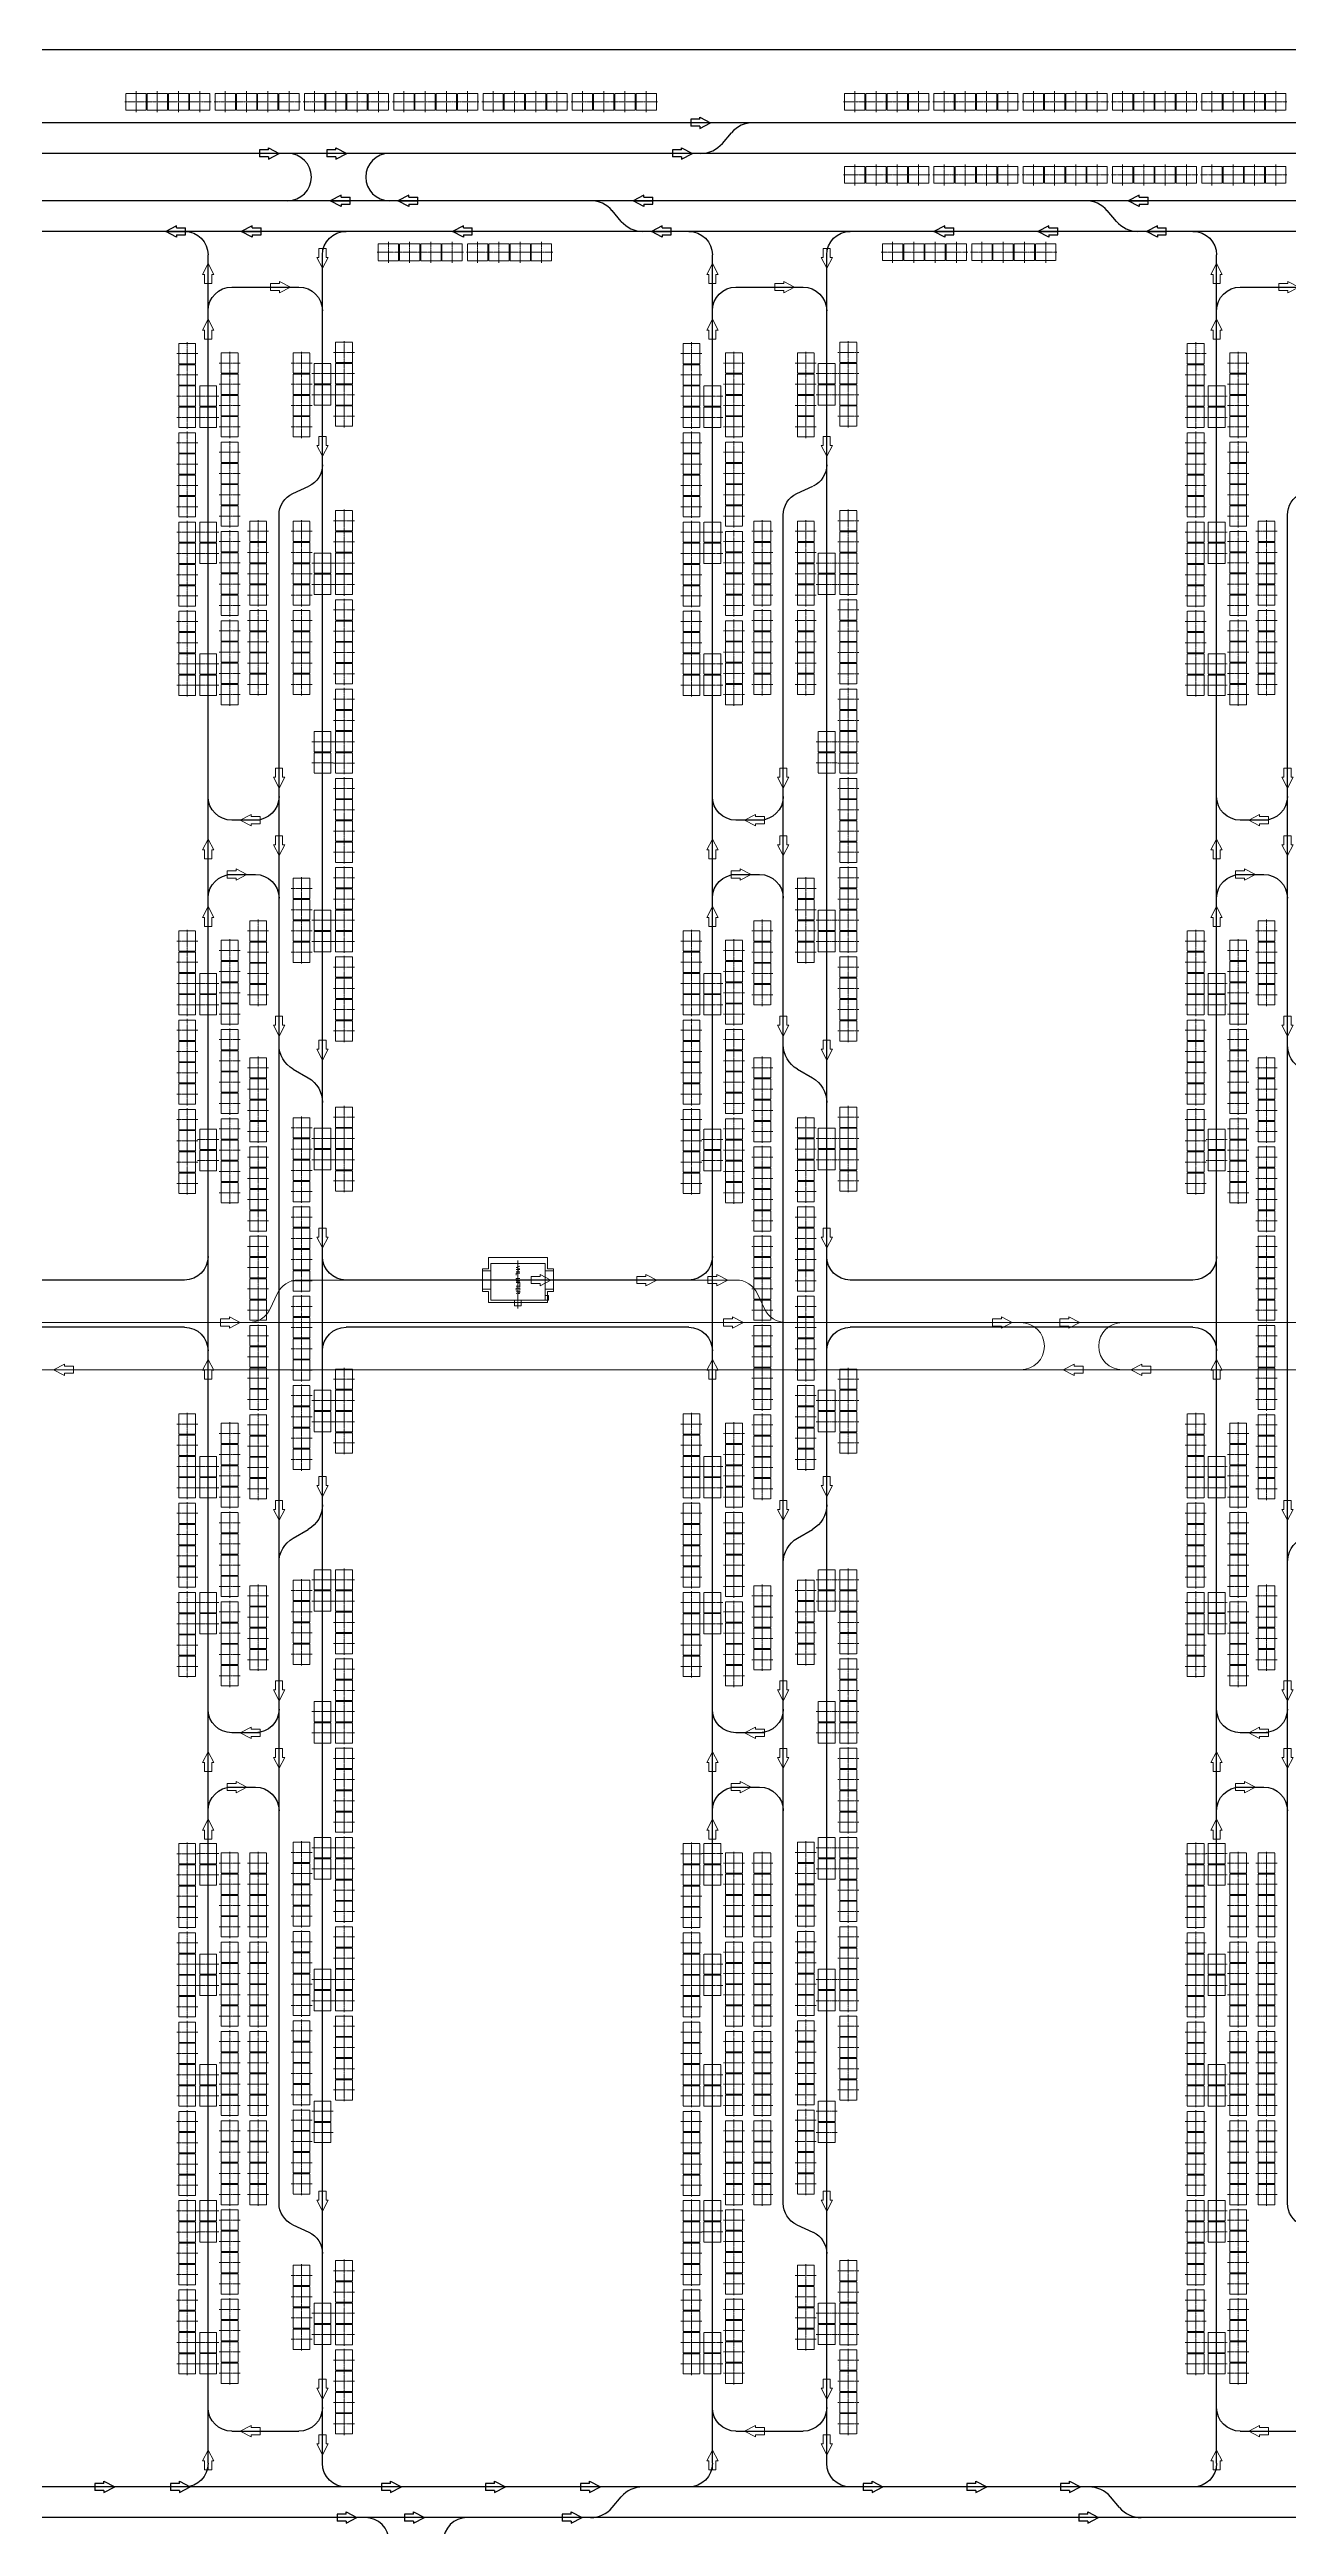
# Model space of a CAD drawing. Header units: millimetres. Extents: x -128 to 670218, y 27186 to 149492.
# Drawn here: x 167739 to 193963, y 80349 to 132785 of the extents above; entities that cross this region are included whole.
import ezdxf
from ezdxf.enums import TextEntityAlignment as Align

# ---------------------------------------------------------------- set-up
doc = ezdxf.new("R2010")
doc.units = ezdxf.units.MM
for name, pattern in [('ACAD_ISO08W100', [36, 24, -3, 6, -3]), ('AM_ISO08W050', [18, 12, -1.5, 3, -1.5]), ('XAT-M16_6F_EQ Layout_20211120$0$ACAD_ISO08W100', [36, 24, -3, 6, -3])]:
    doc.linetypes.add(name, pattern=pattern)
for name, color, linetype, lineweight in [('_CLINE', 4, 'XAT-M16_6F_EQ Layout_20211120$0$ACAD_ISO08W100', 9), ('CL', 4, 'Continuous', 9), ('CLINE', 4, 'ACAD_ISO08W100', 9), ('DIRECT', 40, 'Continuous', 9), ('LINE_EQ', 4, 'AM_ISO08W050', 20), ('LINE_STB', 151, 'Continuous', 30), ('Rail Block(Upper)', 191, 'Continuous', 18), ('Rail_H6022(Upper)', 6, 'Continuous', 18), ('TXT', 3, 'Continuous', 9), ('ZONE', 8, 'Continuous', 9)]:
    doc.layers.add(name, color=color, linetype=linetype, lineweight=lineweight)
doc.layers.add('Rail_H4822(Lower)', color=7, linetype='Continuous')
doc.styles.add('CF-FNT', font='romans.shx', dxfattribs={"width": 0.85, "bigfont": 'bigfont.shx'})

# ---------------------------------------------------------------- blocks, each defined once
blk = doc.blocks.new('*U3')
at = {"color": 0, "linetype": 'ByBlock'}
for p, q in [((-120, -230), (0, 0)), ((0, 0), (0, -420)), ((120, -230), (0, 0)), ((-75, -230), (-120, -230)), ((-75, -230), (-75, -420)), ((75, -420), (-75, -420)), ((75, -230), (75, -420)), ((75, -230), (120, -230))]:
    blk.add_line(p, q, dxfattribs=at)
blk = doc.blocks.new('A$Ca08771bd')
at = {"layer": 'Rail_H4822(Lower)'}
for p, q in [((500, 47250), (500, 500)), ((2920, 47250), (2920, 500)), ((1000, 46570), (2420, 46570)), ((2290, 42199), (2630, 42357)), ((2000, 41745), (2000, 6005)), ((1000, 32935), (1500, 32935)), ((1500, 31785), (1000, 31785)), ((2300, 27664), (2620, 27480)), ((2300, 17736), (2620, 17920)), ((1000, 13615), (1500, 13615)), ((1500, 12465), (1000, 12465)), ((2290, 5552), (2630, 5394)), ((1000, 1180), (2420, 1180))]:
    blk.add_line(p, q, dxfattribs=at)
for centre, radius, start, end in [((0, 47250), 500, 0, 90), ((3420, 47250), 500, 90, 180), ((1000, 46070), 500, 90, 180), ((2420, 46070), 500, 0, 90), ((2420, 42811), 500, 294.8882, 0), ((2500, 41745), 500, 114.8882, 180), ((1000, 33435), 500, 180, 270), ((1500, 33435), 500, 270, 0), ((1000, 31285), 500, 90, 180), ((1500, 31285), 500, 0, 90), ((2600, 28184), 600, 180, 240), ((2320, 26960), 600, 0, 60), ((0, 23700), 500, 270, 0), ((3420, 23700), 500, 180, 270), ((0, 21700), 500, 0, 90), ((3420, 21700), 500, 90, 180), ((2320, 18440), 600, 300, 0), ((2600, 17216), 600, 120, 180), ((1000, 14115), 500, 180, 270), ((1500, 14115), 500, 270, 0), ((1000, 11965), 500, 90, 180), ((1500, 11965), 500, 0, 90), ((2500, 6005), 500, 180, 245.1118), ((2420, 4940), 500, 0, 65.1118), ((1000, 1680), 500, 180, 270), ((2420, 1680), 500, 270, 0), ((0, 500), 500, 270, 0), ((3420, 500), 500, 180, 270)]:
    blk.add_arc(centre, radius, start, end, dxfattribs=at)
at = {"layer": 'DIRECT'}
for p, rotation in [((500, 46970), 180), ((1180, 46570), 90), ((500, 33615), 180), ((1320, 32935), 270), ((500, 32185), 180), ((1180, 31785), 90), ((500, 23880), 180), ((500, 14295), 180), ((1320, 13615), 270), ((500, 12865), 180), ((1180, 12465), 90), ((500, 1860), 180), ((500, 680), 180), ((2240, 1180), 270)]:
    blk.add_blockref('*U3', p, dxfattribs=dict(at, rotation=rotation))
for p in [(2920, 47070), (2920, 45890), (2920, 41911), (2000, 32535), (2000, 31105), (2920, 21520), (2000, 13215), (2000, 11785), (2920, 780)]:
    blk.add_blockref('*U3', p, dxfattribs=at)
at = {"layer": 'DIRECT', "lineweight": -2}
for p in [(2000, 27287), (2920, 26780), (2920, 17543), (2000, 17036), (2920, 4760)]:
    blk.add_blockref('*U3', p, dxfattribs=at)
blk = doc.blocks.new('*U566')
at = {"color": 0, "linetype": 'ByBlock'}
for p, q in [((-120, -230), (0, 0)), ((0, 0), (0, -420)), ((120, -230), (0, 0)), ((-75, -230), (-120, -230)), ((-75, -230), (-75, -420)), ((75, -420), (-75, -420)), ((75, -230), (75, -420)), ((75, -230), (120, -230))]:
    blk.add_line(p, q, dxfattribs=at)
blk = doc.blocks.new('*U567')
at = {"color": 0, "linetype": 'ByBlock'}
for p, q in [((-120, -230), (0, 0)), ((0, 0), (0, -420)), ((120, -230), (0, 0)), ((-75, -230), (-120, -230)), ((-75, -230), (-75, -420)), ((75, -420), (-75, -420)), ((75, -230), (75, -420)), ((75, -230), (120, -230))]:
    blk.add_line(p, q, dxfattribs=at)
blk = doc.blocks.new('*U550')
at = {"color": 0, "linetype": 'ByBlock'}
for p, q in [((-120, -230), (0, 0)), ((0, 0), (0, -420)), ((120, -230), (0, 0)), ((-75, -230), (-120, -230)), ((-75, -230), (-75, -420)), ((75, -420), (-75, -420)), ((75, -230), (75, -420)), ((75, -230), (120, -230))]:
    blk.add_line(p, q, dxfattribs=at)
blk = doc.blocks.new('*U502')
at = {"color": 0, "linetype": 'ByBlock'}
for p, q in [((-120, -230), (0, 0)), ((0, 0), (0, -420)), ((120, -230), (0, 0)), ((-75, -230), (-120, -230)), ((-75, -230), (-75, -420)), ((75, -420), (-75, -420)), ((75, -230), (75, -420)), ((75, -230), (120, -230))]:
    blk.add_line(p, q, dxfattribs=at)
blk = doc.blocks.new('*U503')
at = {"color": 0, "linetype": 'ByBlock'}
for p, q in [((-120, -230), (0, 0)), ((0, 0), (0, -420)), ((120, -230), (0, 0)), ((-75, -230), (-120, -230)), ((-75, -230), (-75, -420)), ((75, -420), (-75, -420)), ((75, -230), (75, -420)), ((75, -230), (120, -230))]:
    blk.add_line(p, q, dxfattribs=at)
blk = doc.blocks.new('*U417')
at = {"color": 0, "linetype": 'ByBlock'}
for p, q in [((-120, -230), (0, 0)), ((0, 0), (0, -420)), ((120, -230), (0, 0)), ((-75, -230), (-120, -230)), ((-75, -230), (-75, -420)), ((75, -420), (-75, -420)), ((75, -230), (75, -420)), ((75, -230), (120, -230))]:
    blk.add_line(p, q, dxfattribs=at)
blk = doc.blocks.new('*U439')
at = {"color": 0, "linetype": 'ByBlock'}
for p, q in [((-120, -230), (0, 0)), ((0, 0), (0, -420)), ((120, -230), (0, 0)), ((-75, -230), (-120, -230)), ((-75, -230), (-75, -420)), ((75, -420), (-75, -420)), ((75, -230), (75, -420)), ((75, -230), (120, -230))]:
    blk.add_line(p, q, dxfattribs=at)
blk = doc.blocks.new('*U440')
at = {"color": 0, "linetype": 'ByBlock'}
for p, q in [((-120, -230), (0, 0)), ((0, 0), (0, -420)), ((120, -230), (0, 0)), ((-75, -230), (-120, -230)), ((-75, -230), (-75, -420)), ((75, -420), (-75, -420)), ((75, -230), (75, -420)), ((75, -230), (120, -230))]:
    blk.add_line(p, q, dxfattribs=at)
blk = doc.blocks.new('*U441')
at = {"color": 0, "linetype": 'ByBlock'}
for p, q in [((-120, -230), (0, 0)), ((0, 0), (0, -420)), ((120, -230), (0, 0)), ((-75, -230), (-120, -230)), ((-75, -230), (-75, -420)), ((75, -420), (-75, -420)), ((75, -230), (75, -420)), ((75, -230), (120, -230))]:
    blk.add_line(p, q, dxfattribs=at)
blk = doc.blocks.new('*U442')
at = {"color": 0, "linetype": 'ByBlock'}
for p, q in [((-120, -230), (0, 0)), ((0, 0), (0, -420)), ((120, -230), (0, 0)), ((-75, -230), (-120, -230)), ((-75, -230), (-75, -420)), ((75, -420), (-75, -420)), ((75, -230), (75, -420)), ((75, -230), (120, -230))]:
    blk.add_line(p, q, dxfattribs=at)
blk = doc.blocks.new('*U443')
at = {"color": 0, "linetype": 'ByBlock'}
for p, q in [((-120, -230), (0, 0)), ((0, 0), (0, -420)), ((120, -230), (0, 0)), ((-75, -230), (-120, -230)), ((-75, -230), (-75, -420)), ((75, -420), (-75, -420)), ((75, -230), (75, -420)), ((75, -230), (120, -230))]:
    blk.add_line(p, q, dxfattribs=at)
blk = doc.blocks.new('*U444')
at = {"color": 0, "linetype": 'ByBlock'}
for p, q in [((-120, -230), (0, 0)), ((0, 0), (0, -420)), ((120, -230), (0, 0)), ((-75, -230), (-120, -230)), ((-75, -230), (-75, -420)), ((75, -420), (-75, -420)), ((75, -230), (75, -420)), ((75, -230), (120, -230))]:
    blk.add_line(p, q, dxfattribs=at)
blk = doc.blocks.new('*U705')
at = {"color": 0, "linetype": 'ByBlock'}
for p, q in [((-120, -230), (0, 0)), ((0, 0), (0, -420)), ((120, -230), (0, 0)), ((-75, -230), (-120, -230)), ((-75, -230), (-75, -420)), ((75, -420), (-75, -420)), ((75, -230), (75, -420)), ((75, -230), (120, -230))]:
    blk.add_line(p, q, dxfattribs=at)
blk = doc.blocks.new('*U706')
at = {"color": 0, "linetype": 'ByBlock'}
for p, q in [((-120, -230), (0, 0)), ((0, 0), (0, -420)), ((120, -230), (0, 0)), ((-75, -230), (-120, -230)), ((-75, -230), (-75, -420)), ((75, -420), (-75, -420)), ((75, -230), (75, -420)), ((75, -230), (120, -230))]:
    blk.add_line(p, q, dxfattribs=at)
blk = doc.blocks.new('*U707')
at = {"color": 0, "linetype": 'ByBlock'}
for p, q in [((-120, -230), (0, 0)), ((0, 0), (0, -420)), ((120, -230), (0, 0)), ((-75, -230), (-120, -230)), ((-75, -230), (-75, -420)), ((75, -420), (-75, -420)), ((75, -230), (75, -420)), ((75, -230), (120, -230))]:
    blk.add_line(p, q, dxfattribs=at)
blk = doc.blocks.new('*U708')
at = {"color": 0, "linetype": 'ByBlock'}
for p, q in [((-120, -230), (0, 0)), ((0, 0), (0, -420)), ((120, -230), (0, 0)), ((-75, -230), (-120, -230)), ((-75, -230), (-75, -420)), ((75, -420), (-75, -420)), ((75, -230), (75, -420)), ((75, -230), (120, -230))]:
    blk.add_line(p, q, dxfattribs=at)
blk = doc.blocks.new('*U709')
at = {"color": 0, "linetype": 'ByBlock'}
for p, q in [((-120, -230), (0, 0)), ((0, 0), (0, -420)), ((120, -230), (0, 0)), ((-75, -230), (-120, -230)), ((-75, -230), (-75, -420)), ((75, -420), (-75, -420)), ((75, -230), (75, -420)), ((75, -230), (120, -230))]:
    blk.add_line(p, q, dxfattribs=at)
blk = doc.blocks.new('*U622')
at = {"color": 0, "linetype": 'ByBlock'}
for p, q in [((-120, -230), (0, 0)), ((0, 0), (0, -420)), ((120, -230), (0, 0)), ((-75, -230), (-120, -230)), ((-75, -230), (-75, -420)), ((75, -420), (-75, -420)), ((75, -230), (75, -420)), ((75, -230), (120, -230))]:
    blk.add_line(p, q, dxfattribs=at)
blk = doc.blocks.new('*U623')
at = {"color": 0, "linetype": 'ByBlock'}
for p, q in [((-120, -230), (0, 0)), ((0, 0), (0, -420)), ((120, -230), (0, 0)), ((-75, -230), (-120, -230)), ((-75, -230), (-75, -420)), ((75, -420), (-75, -420)), ((75, -230), (75, -420)), ((75, -230), (120, -230))]:
    blk.add_line(p, q, dxfattribs=at)
blk = doc.blocks.new('*U624')
at = {"color": 0, "linetype": 'ByBlock'}
for p, q in [((-120, -230), (0, 0)), ((0, 0), (0, -420)), ((120, -230), (0, 0)), ((-75, -230), (-120, -230)), ((-75, -230), (-75, -420)), ((75, -420), (-75, -420)), ((75, -230), (75, -420)), ((75, -230), (120, -230))]:
    blk.add_line(p, q, dxfattribs=at)
blk = doc.blocks.new('*U625')
at = {"color": 0, "linetype": 'ByBlock'}
for p, q in [((-120, -230), (0, 0)), ((0, 0), (0, -420)), ((120, -230), (0, 0)), ((-75, -230), (-120, -230)), ((-75, -230), (-75, -420)), ((75, -420), (-75, -420)), ((75, -230), (75, -420)), ((75, -230), (120, -230))]:
    blk.add_line(p, q, dxfattribs=at)
blk = doc.blocks.new('*U626')
at = {"color": 0, "linetype": 'ByBlock'}
for p, q in [((-120, -230), (0, 0)), ((0, 0), (0, -420)), ((120, -230), (0, 0)), ((-75, -230), (-120, -230)), ((-75, -230), (-75, -420)), ((75, -420), (-75, -420)), ((75, -230), (75, -420)), ((75, -230), (120, -230))]:
    blk.add_line(p, q, dxfattribs=at)
blk = doc.blocks.new('*U627')
at = {"color": 0, "linetype": 'ByBlock'}
for p, q in [((-120, -230), (0, 0)), ((0, 0), (0, -420)), ((120, -230), (0, 0)), ((-75, -230), (-120, -230)), ((-75, -230), (-75, -420)), ((75, -420), (-75, -420)), ((75, -230), (75, -420)), ((75, -230), (120, -230))]:
    blk.add_line(p, q, dxfattribs=at)
blk = doc.blocks.new('*U325')
at = {"color": 0, "linetype": 'ByBlock'}
for p, q in [((-120, -230), (0, 0)), ((0, 0), (0, -420)), ((120, -230), (0, 0)), ((-75, -230), (-120, -230)), ((-75, -230), (-75, -420)), ((75, -420), (-75, -420)), ((75, -230), (75, -420)), ((75, -230), (120, -230))]:
    blk.add_line(p, q, dxfattribs=at)
blk = doc.blocks.new('*U326')
at = {"color": 0, "linetype": 'ByBlock'}
for p, q in [((-120, -230), (0, 0)), ((0, 0), (0, -420)), ((120, -230), (0, 0)), ((-75, -230), (-120, -230)), ((-75, -230), (-75, -420)), ((75, -420), (-75, -420)), ((75, -230), (75, -420)), ((75, -230), (120, -230))]:
    blk.add_line(p, q, dxfattribs=at)
blk = doc.blocks.new('*U329')
at = {"color": 0, "linetype": 'ByBlock'}
for p, q in [((-120, -230), (0, 0)), ((0, 0), (0, -420)), ((120, -230), (0, 0)), ((-75, -230), (-120, -230)), ((-75, -230), (-75, -420)), ((75, -420), (-75, -420)), ((75, -230), (75, -420)), ((75, -230), (120, -230))]:
    blk.add_line(p, q, dxfattribs=at)
blk = doc.blocks.new('*U330')
at = {"color": 0, "linetype": 'ByBlock'}
for p, q in [((-120, -230), (0, 0)), ((0, 0), (0, -420)), ((120, -230), (0, 0)), ((-75, -230), (-120, -230)), ((-75, -230), (-75, -420)), ((75, -420), (-75, -420)), ((75, -230), (75, -420)), ((75, -230), (120, -230))]:
    blk.add_line(p, q, dxfattribs=at)
blk = doc.blocks.new('EG-TR_ARW_1-2')
at = {"color": 0, "linetype": 'ByBlock'}
for p, q in [((-120, -230), (0, 0)), ((0, 0), (0, -420)), ((120, -230), (0, 0)), ((-75, -230), (-120, -230)), ((-75, -230), (-75, -420)), ((75, -420), (-75, -420)), ((75, -230), (75, -420)), ((75, -230), (120, -230))]:
    blk.add_line(p, q, dxfattribs=at)
blk = doc.blocks.new('A$C90e8e326')
at = {"layer": 'Rail_H6022(Upper)'}
for p, q in [((171372, 76790), (171521, 77110)), ((171974, 77400), (181235, 77400)), ((181837, 76790), (181688, 77110)), ((5741, 76500), (198816, 76500)), ((198816, 75500), (6741, 75500))]:
    blk.add_line(p, q, dxfattribs=at)
for centre, start, end in [((171974, 76900), 90, 155.1118), ((181235, 76900), 24.8882, 90), ((170919, 77000), 270, 335.1118), ((182290, 77000), 204.8882, 270), ((187259, 76000), 270, 90), ((189409, 76000), 90, 270)]:
    blk.add_arc(centre, 500, start, end, dxfattribs=at)
at = {"layer": 'Rail_H6022(Upper)', "lineweight": -2, "xscale": -1, "rotation": 270}
for p in [(179554, 77400), (170739, 76500)]:
    blk.add_blockref('EG-TR_ARW_1-2', p, dxfattribs=at)
at = {"layer": 'Rail_H6022(Upper)'}
for p, xscale, rotation in [((181055, 77400), -1, 270), ((181390, 76500), -1, 270), ((187079, 76500), -1, 270), ((188509, 76500), -1, 270), ((166786, 75500), -1.000000000000001, 90), ((188159, 75500), -1.000000000000001, 90), ((189589, 75500), -1.000000000000001, 90)]:
    blk.add_blockref('EG-TR_ARW_1-2', p, dxfattribs=dict(at, xscale=xscale, rotation=rotation))
blk = doc.blocks.new('*U825')
at = {"color": 0, "linetype": 'ByBlock', "lineweight": -2}
for points in [[(-350, -575), (-350, 575), (425, 575), (425, -575)], [(196, 575), (196, 750), (-196, 750), (-196, 575)], [(545, -72), (545, 72), (425, 72), (425, -72)], [(196, -750), (196, -575), (-196, -575), (-196, -750)]]:
    blk.add_lwpolyline(points, close=True, dxfattribs=at)
at = {"color": 0}
blk.add_lwpolyline([(325, 650), (325, 575), (425, 575), (425, 650)], close=True, dxfattribs=at)
at = {"layer": 'CL'}
blk.add_line((0, 750), (0, -750), dxfattribs=at)
at = {"layer": 'CLINE'}
blk.add_line((-411, 0), (604, 0), dxfattribs=at)
at = {"layer": 'ZONE'}
for p, q in [((-240, 625), (-475, 625)), ((-475, 625), (-475, -625)), ((-240, 625), (-240, 750)), ((-240, 750), (240, 750)), ((240, 750), (240, 625)), ((240, 625), (475, 625)), ((475, 625), (475, -625)), ((-475, -625), (-240, -625)), ((-240, -625), (-240, -750)), ((-240, -750), (240, -750)), ((240, -750), (240, -625)), ((475, -625), (240, -625))]:
    blk.add_line(p, q, dxfattribs=at)
at = {"layer": 'DIRECT', "lineweight": -2}
blk.add_blockref('EG-TR_ARW_1-2', (0, 700), dxfattribs=at)
at = {"layer": 'TXT', "style": 'CF-FNT', "flags": 8}
blk.add_attdef('UNITID', text='', height=80, dxfattribs=at).set_placement((0, 0), align=Align.MIDDLE_CENTER)
blk = doc.blocks.new('XAT-M16_6F_EQ Layout_20211120$0$EG-12_FOUP_(01)-pv')
at = {"layer": '_CLINE'}
for p, q in [((0, 211), (0, -235)), ((-239, -12), (239, -12))]:
    blk.add_line(p, q, dxfattribs=at)
at = {"layer": 'LINE_EQ'}
blk.add_lwpolyline([(-215, 166), (-215, -190), (215, -190), (215, 166)], close=True, dxfattribs=at)
blk = doc.blocks.new('A$Cb83e1a90')
at = {"rotation": 89.99999999999999}
for p in [(-955, -909), (-955, -1359), (-955, -1809), (-955, -2259)]:
    blk.add_blockref('XAT-M16_6F_EQ Layout_20211120$0$EG-12_FOUP_(01)-pv', p, dxfattribs=at)
blk = doc.blocks.new('A$Ca79c4620')
at = {"rotation": 89.99999999999999}
for p in [(945, -882), (945, -1332), (945, -1782), (945, -2232)]:
    blk.add_blockref('XAT-M16_6F_EQ Layout_20211120$0$EG-12_FOUP_(01)-pv', p, dxfattribs=at)

msp = doc.modelspace()

# ---------------------------------------------------------------- linework, layer by layer
msp.add_lwpolyline([(134983, 132785), (262984, 132785), (262984, 79986), (134983, 79986)], close=True)
at = {"layer": 'Rail_H4822(Lower)'}
for p, q in [((333538, 131236), (72208, 131236)), ((339872, 130586), (72208, 130586)), ((181983, 130798), (182174, 131025)), ((332538, 129586), (73431, 129586)), ((179841, 129148), (179649, 129375)), ((190321, 129148), (190129, 129375)), ((331888, 128936), (78898, 128936)), ((170596, 106736), (163093, 106736)), ((181269, 106736), (174016, 106736)), ((191942, 106736), (184689, 106736)), ((170596, 105736), (163093, 105736)), ((181269, 105736), (174016, 105736)), ((191942, 105736), (184689, 105736)), ((331888, 81186), (78898, 81186)), ((179649, 80748), (179841, 80975)), ((190388, 80748), (190196, 80975)), ((343374, 80536), (76271, 80536))]:
    msp.add_line(p, q, dxfattribs=at)
for centre, radius, start, end in [((182632, 130637), 600, 90, 139.6984), ((172781, 130086), 500, 270, 90), ((174931, 130086), 500, 90, 270), ((181525, 131187), 600, 270, 319.6984), ((179191, 128986), 600, 40.3016, 90), ((189671, 128986), 600, 40.3016, 90), ((180298, 129536), 600, 220.3016, 270), ((190778, 129536), 600, 220.3016, 270), ((180298, 80587), 600, 90, 139.6984), ((189738, 80587), 600, 40.3016, 90), ((174425, 80036), 500, 270, 90), ((176575, 80036), 500, 90, 270), ((179191, 81137), 600, 270, 319.6984), ((190845, 81137), 600, 220.3016, 270)]:
    msp.add_arc(centre, radius, start, end, dxfattribs=at)

# ---------------------------------------------------------------- block references
at = {"layer": 'LINE_EQ', "rotation": 89.99999999999999}
for p in [(173504, 125924), (184177, 125924), (171084, 125448), (173504, 125474), (181757, 125448), (184177, 125474), (192430, 125448), (171084, 124998), (181757, 124998), (192430, 124998), (171084, 122568), (181757, 122568), (192430, 122568), (171084, 122118), (181757, 122118), (192430, 122118), (173504, 121912), (173504, 121462), (184177, 121912), (184177, 121462), (171084, 119778), (171084, 119328), (181757, 119778), (181757, 119328), (192430, 119778), (192430, 119328), (173504, 118132), (184177, 118132), (173504, 117682), (184177, 117682), (173504, 114352), (184177, 114352), (173504, 113902), (184177, 113902), (171084, 113013), (171084, 112563), (181757, 113013), (181757, 112563), (192430, 113013), (192430, 112563), (171084, 109714), (173504, 109733), (181757, 109714), (184177, 109733), (192430, 109714), (171084, 109264), (173504, 109283), (181757, 109264), (184177, 109283), (192430, 109264), (173504, 104187), (184177, 104187), (173504, 103737), (184177, 103737), (171084, 102788), (181757, 102788), (192430, 102788), (171084, 102338), (181757, 102338), (192430, 102338), (173504, 100389), (173504, 99939), (184177, 100389), (184177, 99939), (171084, 99908), (171084, 99458), (181757, 99908), (181757, 99458), (192430, 99908), (192430, 99458), (173504, 97599), (184177, 97599), (173504, 97149), (184177, 97149), (173504, 94719), (184177, 94719), (171084, 94593), (173504, 94269), (181757, 94593), (184177, 94269), (192430, 94593), (171084, 94143), (181757, 94143), (192430, 94143), (171084, 92253), (181757, 92253), (192430, 92253), (171084, 91803), (173504, 91929), (181757, 91803), (184177, 91929), (192430, 91803), (173504, 91479), (184177, 91479), (171084, 89913), (171084, 89463), (181757, 89913), (181757, 89463), (192430, 89913), (192430, 89463), (173504, 89139), (184177, 89139), (173504, 88689), (184177, 88689), (171084, 87033), (181757, 87033), (192430, 87033), (171084, 86583), (181757, 86583), (192430, 86583), (173504, 84863), (184177, 84863), (171084, 84243), (173504, 84413), (181757, 84243), (184177, 84413), (192430, 84243), (171084, 83793), (181757, 83793), (192430, 83793)]:
    msp.add_blockref('XAT-M16_6F_EQ Layout_20211120$0$EG-12_FOUP_(01)-pv', p, dxfattribs=at)
at = {"layer": 'LINE_STB'}
for name, p in [('XAT-M16_6F_EQ Layout_20211120$0$EG-12_FOUP_(01)-pv', (169569, 131692)), ('XAT-M16_6F_EQ Layout_20211120$0$EG-12_FOUP_(01)-pv', (170019, 131692)), ('XAT-M16_6F_EQ Layout_20211120$0$EG-12_FOUP_(01)-pv', (170469, 131692)), ('XAT-M16_6F_EQ Layout_20211120$0$EG-12_FOUP_(01)-pv', (170919, 131692)), ('XAT-M16_6F_EQ Layout_20211120$0$EG-12_FOUP_(01)-pv', (171459, 131692)), ('XAT-M16_6F_EQ Layout_20211120$0$EG-12_FOUP_(01)-pv', (171909, 131692)), ('XAT-M16_6F_EQ Layout_20211120$0$EG-12_FOUP_(01)-pv', (172359, 131692)), ('XAT-M16_6F_EQ Layout_20211120$0$EG-12_FOUP_(01)-pv', (172809, 131692)), ('XAT-M16_6F_EQ Layout_20211120$0$EG-12_FOUP_(01)-pv', (173349, 131692)), ('XAT-M16_6F_EQ Layout_20211120$0$EG-12_FOUP_(01)-pv', (173799, 131692)), ('XAT-M16_6F_EQ Layout_20211120$0$EG-12_FOUP_(01)-pv', (174249, 131692)), ('XAT-M16_6F_EQ Layout_20211120$0$EG-12_FOUP_(01)-pv', (174699, 131692)), ('XAT-M16_6F_EQ Layout_20211120$0$EG-12_FOUP_(01)-pv', (175239, 131692)), ('XAT-M16_6F_EQ Layout_20211120$0$EG-12_FOUP_(01)-pv', (175689, 131692)), ('XAT-M16_6F_EQ Layout_20211120$0$EG-12_FOUP_(01)-pv', (176139, 131692)), ('XAT-M16_6F_EQ Layout_20211120$0$EG-12_FOUP_(01)-pv', (176589, 131692)), ('XAT-M16_6F_EQ Layout_20211120$0$EG-12_FOUP_(01)-pv', (177129, 131692)), ('XAT-M16_6F_EQ Layout_20211120$0$EG-12_FOUP_(01)-pv', (177579, 131692)), ('XAT-M16_6F_EQ Layout_20211120$0$EG-12_FOUP_(01)-pv', (178029, 131692)), ('XAT-M16_6F_EQ Layout_20211120$0$EG-12_FOUP_(01)-pv', (178479, 131692)), ('XAT-M16_6F_EQ Layout_20211120$0$EG-12_FOUP_(01)-pv', (179019, 131692)), ('XAT-M16_6F_EQ Layout_20211120$0$EG-12_FOUP_(01)-pv', (179469, 131692)), ('XAT-M16_6F_EQ Layout_20211120$0$EG-12_FOUP_(01)-pv', (179919, 131692)), ('XAT-M16_6F_EQ Layout_20211120$0$EG-12_FOUP_(01)-pv', (180369, 131692)), ('XAT-M16_6F_EQ Layout_20211120$0$EG-12_FOUP_(01)-pv', (184783, 131692)), ('XAT-M16_6F_EQ Layout_20211120$0$EG-12_FOUP_(01)-pv', (185233, 131692)), ('XAT-M16_6F_EQ Layout_20211120$0$EG-12_FOUP_(01)-pv', (185683, 131692)), ('XAT-M16_6F_EQ Layout_20211120$0$EG-12_FOUP_(01)-pv', (186133, 131692)), ('XAT-M16_6F_EQ Layout_20211120$0$EG-12_FOUP_(01)-pv', (186673, 131692)), ('XAT-M16_6F_EQ Layout_20211120$0$EG-12_FOUP_(01)-pv', (187123, 131692)), ('XAT-M16_6F_EQ Layout_20211120$0$EG-12_FOUP_(01)-pv', (187573, 131692)), ('XAT-M16_6F_EQ Layout_20211120$0$EG-12_FOUP_(01)-pv', (188023, 131692)), ('XAT-M16_6F_EQ Layout_20211120$0$EG-12_FOUP_(01)-pv', (188563, 131692)), ('XAT-M16_6F_EQ Layout_20211120$0$EG-12_FOUP_(01)-pv', (189013, 131692)), ('XAT-M16_6F_EQ Layout_20211120$0$EG-12_FOUP_(01)-pv', (189463, 131692)), ('XAT-M16_6F_EQ Layout_20211120$0$EG-12_FOUP_(01)-pv', (189913, 131692)), ('XAT-M16_6F_EQ Layout_20211120$0$EG-12_FOUP_(01)-pv', (190453, 131692)), ('XAT-M16_6F_EQ Layout_20211120$0$EG-12_FOUP_(01)-pv', (190903, 131692)), ('XAT-M16_6F_EQ Layout_20211120$0$EG-12_FOUP_(01)-pv', (191353, 131692)), ('XAT-M16_6F_EQ Layout_20211120$0$EG-12_FOUP_(01)-pv', (191803, 131692)), ('XAT-M16_6F_EQ Layout_20211120$0$EG-12_FOUP_(01)-pv', (192343, 131692)), ('XAT-M16_6F_EQ Layout_20211120$0$EG-12_FOUP_(01)-pv', (192793, 131692)), ('XAT-M16_6F_EQ Layout_20211120$0$EG-12_FOUP_(01)-pv', (193243, 131692)), ('XAT-M16_6F_EQ Layout_20211120$0$EG-12_FOUP_(01)-pv', (193693, 131692)), ('XAT-M16_6F_EQ Layout_20211120$0$EG-12_FOUP_(01)-pv', (184783, 130144)), ('XAT-M16_6F_EQ Layout_20211120$0$EG-12_FOUP_(01)-pv', (185233, 130144)), ('XAT-M16_6F_EQ Layout_20211120$0$EG-12_FOUP_(01)-pv', (185683, 130144)), ('XAT-M16_6F_EQ Layout_20211120$0$EG-12_FOUP_(01)-pv', (186133, 130144)), ('XAT-M16_6F_EQ Layout_20211120$0$EG-12_FOUP_(01)-pv', (186673, 130144)), ('XAT-M16_6F_EQ Layout_20211120$0$EG-12_FOUP_(01)-pv', (187123, 130144)), ('XAT-M16_6F_EQ Layout_20211120$0$EG-12_FOUP_(01)-pv', (187573, 130144)), ('XAT-M16_6F_EQ Layout_20211120$0$EG-12_FOUP_(01)-pv', (188023, 130144)), ('XAT-M16_6F_EQ Layout_20211120$0$EG-12_FOUP_(01)-pv', (188563, 130144)), ('XAT-M16_6F_EQ Layout_20211120$0$EG-12_FOUP_(01)-pv', (189013, 130144)), ('XAT-M16_6F_EQ Layout_20211120$0$EG-12_FOUP_(01)-pv', (189463, 130144)), ('XAT-M16_6F_EQ Layout_20211120$0$EG-12_FOUP_(01)-pv', (189913, 130144)), ('XAT-M16_6F_EQ Layout_20211120$0$EG-12_FOUP_(01)-pv', (190453, 130144)), ('XAT-M16_6F_EQ Layout_20211120$0$EG-12_FOUP_(01)-pv', (190903, 130144)), ('XAT-M16_6F_EQ Layout_20211120$0$EG-12_FOUP_(01)-pv', (191353, 130144)), ('XAT-M16_6F_EQ Layout_20211120$0$EG-12_FOUP_(01)-pv', (191803, 130144)), ('XAT-M16_6F_EQ Layout_20211120$0$EG-12_FOUP_(01)-pv', (192343, 130144)), ('XAT-M16_6F_EQ Layout_20211120$0$EG-12_FOUP_(01)-pv', (192793, 130144)), ('XAT-M16_6F_EQ Layout_20211120$0$EG-12_FOUP_(01)-pv', (193243, 130144)), ('XAT-M16_6F_EQ Layout_20211120$0$EG-12_FOUP_(01)-pv', (193693, 130144)), ('A$Cb83e1a90', (171596, 127257)), ('A$Cb83e1a90', (174016, 127058)), ('A$Ca79c4620', (173016, 127257)), ('A$Cb83e1a90', (182269, 127257)), ('A$Cb83e1a90', (184689, 127058)), ('A$Ca79c4620', (183689, 127257)), ('A$Cb83e1a90', (192942, 127257)), ('A$Cb83e1a90', (171596, 125367)), ('A$Cb83e1a90', (182269, 125367)), ('A$Cb83e1a90', (192942, 125367)), ('A$Cb83e1a90', (171596, 123477)), ('A$Cb83e1a90', (173096, 123495)), ('A$Cb83e1a90', (174016, 123495)), ('A$Cb83e1a90', (174916, 123720)), ('A$Cb83e1a90', (182269, 123477)), ('A$Cb83e1a90', (183769, 123495)), ('A$Cb83e1a90', (184689, 123495)), ('A$Cb83e1a90', (185589, 123720)), ('A$Cb83e1a90', (192942, 123477)), ('A$Cb83e1a90', (194442, 123495)), ('A$Cb83e1a90', (174916, 121830)), ('A$Cb83e1a90', (185589, 121830)), ('A$Cb83e1a90', (171596, 121587)), ('A$Cb83e1a90', (173096, 121605)), ('A$Cb83e1a90', (173096, 121605)), ('A$Cb83e1a90', (174016, 121605)), ('A$Cb83e1a90', (182269, 121587)), ('A$Cb83e1a90', (183769, 121605)), ('A$Cb83e1a90', (183769, 121605)), ('A$Cb83e1a90', (184689, 121605)), ('A$Cb83e1a90', (192942, 121587)), ('A$Cb83e1a90', (194442, 121605)), ('A$Cb83e1a90', (194442, 121605)), ('A$Cb83e1a90', (174916, 119940)), ('A$Cb83e1a90', (185589, 119940)), ('A$Cb83e1a90', (174916, 118050)), ('A$Cb83e1a90', (185589, 118050)), ('A$Cb83e1a90', (174916, 116160)), ('A$Cb83e1a90', (185589, 116160)), ('A$Cb83e1a90', (174016, 115935)), ('A$Cb83e1a90', (184689, 115935)), ('A$Cb83e1a90', (173096, 115035)), ('A$Cb83e1a90', (183769, 115035)), ('A$Cb83e1a90', (194442, 115035)), ('A$Cb83e1a90', (171596, 114822)), ('A$Cb83e1a90', (182269, 114822)), ('A$Cb83e1a90', (192942, 114822)), ('A$Cb83e1a90', (174916, 114270)), ('A$Cb83e1a90', (185589, 114270)), ('A$Cb83e1a90', (171596, 112932)), ('A$Cb83e1a90', (182269, 112932)), ('A$Cb83e1a90', (192942, 112932)), ('A$Cb83e1a90', (173096, 112137)), ('A$Cb83e1a90', (183769, 112137)), ('A$Cb83e1a90', (194442, 112137)), ('A$Cb83e1a90', (171596, 111042)), ('A$Cb83e1a90', (174016, 110867)), ('A$Cb83e1a90', (174916, 111092)), ('A$Cb83e1a90', (182269, 111042)), ('A$Cb83e1a90', (184689, 110867)), ('A$Cb83e1a90', (185589, 111092)), ('A$Cb83e1a90', (192942, 111042)), ('A$Cb83e1a90', (173096, 110247)), ('A$Cb83e1a90', (183769, 110247)), ('A$Cb83e1a90', (194442, 110247)), ('A$Cb83e1a90', (174016, 108977)), ('A$Cb83e1a90', (184689, 108977)), ('A$Cb83e1a90', (173096, 108357)), ('A$Cb83e1a90', (183769, 108357)), ('A$Cb83e1a90', (194442, 108357)), ('A$Cb83e1a90', (174016, 107087)), ('A$Cb83e1a90', (184689, 107087)), ('A$Cb83e1a90', (173096, 106467)), ('A$Cb83e1a90', (183769, 106467)), ('A$Cb83e1a90', (194442, 106467)), ('A$Cb83e1a90', (174916, 105546)), ('A$Cb83e1a90', (185589, 105546)), ('A$Cb83e1a90', (174016, 105197)), ('A$Cb83e1a90', (184689, 105197)), ('A$Cb83e1a90', (171596, 104596)), ('A$Cb83e1a90', (173096, 104577)), ('A$Cb83e1a90', (182269, 104596)), ('A$Cb83e1a90', (183769, 104577)), ('A$Cb83e1a90', (192942, 104596)), ('A$Cb83e1a90', (194442, 104577)), ('A$Cb83e1a90', (171596, 102706)), ('A$Cb83e1a90', (182269, 102706)), ('A$Cb83e1a90', (192942, 102706)), ('A$Cb83e1a90', (173096, 100958)), ('A$Cb83e1a90', (174016, 101073)), ('A$Cb83e1a90', (174916, 101298)), ('A$Cb83e1a90', (183769, 100958)), ('A$Cb83e1a90', (184689, 101073)), ('A$Cb83e1a90', (185589, 101298)), ('A$Cb83e1a90', (194442, 100958)), ('A$Cb83e1a90', (171596, 100816)), ('A$Cb83e1a90', (182269, 100816)), ('A$Cb83e1a90', (192942, 100816)), ('A$Cb83e1a90', (174916, 99408)), ('A$Cb83e1a90', (185589, 99408)), ('A$Cb83e1a90', (174916, 97518)), ('A$Cb83e1a90', (185589, 97518)), ('A$Cb83e1a90', (174916, 95628)), ('A$Cb83e1a90', (185589, 95628)), ('A$Cb83e1a90', (171596, 95501)), ('A$Cb83e1a90', (173096, 95303)), ('A$Ca79c4620', (172116, 95501)), ('A$Cb83e1a90', (182269, 95501)), ('A$Cb83e1a90', (183769, 95303)), ('A$Ca79c4620', (182789, 95501)), ('A$Cb83e1a90', (192942, 95501)), ('A$Cb83e1a90', (194442, 95303)), ('A$Cb83e1a90', (171596, 93611)), ('A$Ca79c4620', (172116, 93611)), ('A$Cb83e1a90', (174916, 93738)), ('A$Cb83e1a90', (182269, 93611)), ('A$Ca79c4620', (182789, 93611)), ('A$Cb83e1a90', (185589, 93738)), ('A$Cb83e1a90', (192942, 93611)), ('A$Cb83e1a90', (173096, 93413)), ('A$Cb83e1a90', (183769, 93413)), ('A$Cb83e1a90', (194442, 93413)), ('A$Cb83e1a90', (171596, 91721)), ('A$Cb83e1a90', (173096, 91523)), ('A$Ca79c4620', (172116, 91721)), ('A$Cb83e1a90', (174916, 91848)), ('A$Cb83e1a90', (182269, 91721)), ('A$Cb83e1a90', (183769, 91523)), ('A$Ca79c4620', (182789, 91721)), ('A$Cb83e1a90', (185589, 91848)), ('A$Cb83e1a90', (192942, 91721)), ('A$Cb83e1a90', (194442, 91523)), ('A$Cb83e1a90', (171596, 89831)), ('A$Ca79c4620', (172116, 89831)), ('A$Cb83e1a90', (182269, 89831)), ('A$Ca79c4620', (182789, 89831)), ('A$Cb83e1a90', (192942, 89831)), ('A$Cb83e1a90', (173096, 89633)), ('A$Cb83e1a90', (183769, 89633)), ('A$Cb83e1a90', (194442, 89633)), ('A$Cb83e1a90', (171596, 87941)), ('A$Cb83e1a90', (182269, 87941)), ('A$Cb83e1a90', (192942, 87941)), ('A$Cb83e1a90', (174916, 86671)), ('A$Cb83e1a90', (185589, 86671)), ('A$Ca79c4620', (172116, 86545)), ('A$Ca79c4620', (182789, 86545)), ('A$Cb83e1a90', (171596, 86051)), ('A$Cb83e1a90', (182269, 86051)), ('A$Cb83e1a90', (192942, 86051)), ('A$Cb83e1a90', (174916, 84781)), ('A$Cb83e1a90', (185589, 84781))]:
    msp.add_blockref(name, p, dxfattribs=at)
for p, rotation in [((174911, 128481), 180), ((175361, 128481), 180), ((175811, 128481), 180), ((176261, 128481), 180), ((176801, 128481), 180), ((177251, 128481), 180), ((177701, 128481), 180), ((178151, 128481), 180), ((185584, 128482), 180), ((186034, 128482), 180), ((186484, 128482), 180), ((186934, 128482), 180), ((187474, 128482), 180), ((187924, 128482), 180), ((188374, 128482), 180), ((188824, 128482), 180), ((171541, 126149), 89.99999999999999), ((182214, 126149), 89.99999999999999), ((192887, 126149), 89.99999999999999), ((171541, 125699), 89.99999999999999), ((182214, 125699), 89.99999999999999), ((192887, 125699), 89.99999999999999), ((171541, 125249), 89.99999999999999), ((182214, 125249), 89.99999999999999), ((192887, 125249), 89.99999999999999), ((171541, 124799), 89.99999999999999), ((182214, 124799), 89.99999999999999), ((192887, 124799), 89.99999999999999), ((171541, 124259), 89.99999999999999), ((182214, 124259), 89.99999999999999), ((192887, 124259), 89.99999999999999), ((171541, 123809), 89.99999999999999), ((182214, 123809), 89.99999999999999), ((192887, 123809), 89.99999999999999), ((171541, 123359), 89.99999999999999), ((182214, 123359), 89.99999999999999), ((192887, 123359), 89.99999999999999), ((171541, 122909), 89.99999999999999), ((182214, 122909), 89.99999999999999), ((192887, 122909), 89.99999999999999), ((171541, 122369), 89.99999999999999), ((182214, 122369), 89.99999999999999), ((192887, 122369), 89.99999999999999), ((171541, 121919), 89.99999999999999), ((171541, 121469), 89.99999999999999), ((182214, 121919), 89.99999999999999), ((182214, 121469), 89.99999999999999), ((192887, 121919), 89.99999999999999), ((192887, 121469), 89.99999999999999), ((171541, 121019), 89.99999999999999), ((182214, 121019), 89.99999999999999), ((192887, 121019), 89.99999999999999), ((171541, 120479), 89.99999999999999), ((182214, 120479), 89.99999999999999), ((192887, 120479), 89.99999999999999), ((171541, 120029), 89.99999999999999), ((182214, 120029), 89.99999999999999), ((192887, 120029), 89.99999999999999), ((171541, 119579), 89.99999999999999), ((182214, 119579), 89.99999999999999), ((192887, 119579), 89.99999999999999), ((171541, 119129), 89.99999999999999), ((182214, 119129), 89.99999999999999), ((192887, 119129), 89.99999999999999), ((171541, 113715), 89.99999999999999), ((182214, 113715), 89.99999999999999), ((192887, 113715), 89.99999999999999), ((171541, 113265), 89.99999999999999), ((182214, 113265), 89.99999999999999), ((192887, 113265), 89.99999999999999), ((171541, 112815), 89.99999999999999), ((182214, 112815), 89.99999999999999), ((192887, 112815), 89.99999999999999), ((171541, 112365), 89.99999999999999), ((182214, 112365), 89.99999999999999), ((192887, 112365), 89.99999999999999), ((171541, 111825), 89.99999999999999), ((182214, 111825), 89.99999999999999), ((192887, 111825), 89.99999999999999), ((171541, 111375), 89.99999999999999), ((182214, 111375), 89.99999999999999), ((192887, 111375), 89.99999999999999), ((171541, 110925), 89.99999999999999), ((171541, 110475), 89.99999999999999), ((182214, 110925), 89.99999999999999), ((182214, 110475), 89.99999999999999), ((192887, 110925), 89.99999999999999), ((192887, 110475), 89.99999999999999), ((171541, 109935), 89.99999999999999), ((182214, 109935), 89.99999999999999), ((192887, 109935), 89.99999999999999), ((171541, 109485), 89.99999999999999), ((182214, 109485), 89.99999999999999), ((192887, 109485), 89.99999999999999), ((171541, 109035), 89.99999999999999), ((182214, 109035), 89.99999999999999), ((192887, 109035), 89.99999999999999), ((171541, 108585), 89.99999999999999), ((182214, 108585), 89.99999999999999), ((192887, 108585), 89.99999999999999), ((171541, 103489), 89.99999999999999), ((182214, 103489), 89.99999999999999), ((192887, 103489), 89.99999999999999), ((171541, 103039), 89.99999999999999), ((171541, 102589), 89.99999999999999), ((182214, 103039), 89.99999999999999), ((182214, 102589), 89.99999999999999), ((192887, 103039), 89.99999999999999), ((192887, 102589), 89.99999999999999), ((171541, 102139), 89.99999999999999), ((182214, 102139), 89.99999999999999), ((192887, 102139), 89.99999999999999), ((171541, 101599), 89.99999999999999), ((182214, 101599), 89.99999999999999), ((192887, 101599), 89.99999999999999), ((171541, 101149), 89.99999999999999), ((182214, 101149), 89.99999999999999), ((192887, 101149), 89.99999999999999), ((171541, 100699), 89.99999999999999), ((182214, 100699), 89.99999999999999), ((192887, 100699), 89.99999999999999), ((171541, 100249), 89.99999999999999), ((182214, 100249), 89.99999999999999), ((192887, 100249), 89.99999999999999), ((171541, 99709), 89.99999999999999), ((182214, 99709), 89.99999999999999), ((192887, 99709), 89.99999999999999), ((171541, 99259), 89.99999999999999), ((182214, 99259), 89.99999999999999), ((192887, 99259), 89.99999999999999), ((171541, 98809), 89.99999999999999), ((171541, 98359), 89.99999999999999), ((182214, 98809), 89.99999999999999), ((182214, 98359), 89.99999999999999), ((192887, 98809), 89.99999999999999), ((192887, 98359), 89.99999999999999), ((171541, 94394), 89.99999999999999), ((182214, 94394), 89.99999999999999), ((192887, 94394), 89.99999999999999), ((171541, 93944), 89.99999999999999), ((182214, 93944), 89.99999999999999), ((192887, 93944), 89.99999999999999), ((171541, 93494), 89.99999999999999), ((182214, 93494), 89.99999999999999), ((192887, 93494), 89.99999999999999), ((171541, 93044), 89.99999999999999), ((182214, 93044), 89.99999999999999), ((192887, 93044), 89.99999999999999), ((171541, 92504), 89.99999999999999), ((171541, 92054), 89.99999999999999), ((182214, 92504), 89.99999999999999), ((182214, 92054), 89.99999999999999), ((192887, 92504), 89.99999999999999), ((192887, 92054), 89.99999999999999), ((171541, 91604), 89.99999999999999), ((182214, 91604), 89.99999999999999), ((192887, 91604), 89.99999999999999), ((171541, 91154), 89.99999999999999), ((182214, 91154), 89.99999999999999), ((192887, 91154), 89.99999999999999), ((171541, 90614), 89.99999999999999), ((182214, 90614), 89.99999999999999), ((192887, 90614), 89.99999999999999), ((171541, 90164), 89.99999999999999), ((182214, 90164), 89.99999999999999), ((192887, 90164), 89.99999999999999), ((171541, 89714), 89.99999999999999), ((182214, 89714), 89.99999999999999), ((192887, 89714), 89.99999999999999), ((171541, 89264), 89.99999999999999), ((182214, 89264), 89.99999999999999), ((192887, 89264), 89.99999999999999), ((171541, 88724), 89.99999999999999), ((182214, 88724), 89.99999999999999), ((192887, 88724), 89.99999999999999), ((171541, 88274), 89.99999999999999), ((182214, 88274), 89.99999999999999), ((192887, 88274), 89.99999999999999), ((171541, 87824), 89.99999999999999), ((171541, 87374), 89.99999999999999), ((182214, 87824), 89.99999999999999), ((182214, 87374), 89.99999999999999), ((192887, 87824), 89.99999999999999), ((192887, 87374), 89.99999999999999), ((171541, 86834), 89.99999999999999), ((182214, 86834), 89.99999999999999), ((192887, 86834), 89.99999999999999), ((171541, 86384), 89.99999999999999), ((182214, 86384), 89.99999999999999), ((192887, 86384), 89.99999999999999), ((171541, 85934), 89.99999999999999), ((182214, 85934), 89.99999999999999), ((192887, 85934), 89.99999999999999), ((171541, 85484), 89.99999999999999), ((182214, 85484), 89.99999999999999), ((192887, 85484), 89.99999999999999), ((171541, 84944), 89.99999999999999), ((182214, 84944), 89.99999999999999), ((192887, 84944), 89.99999999999999), ((171541, 84494), 89.99999999999999), ((182214, 84494), 89.99999999999999), ((192887, 84494), 89.99999999999999), ((171541, 84044), 89.99999999999999), ((182214, 84044), 89.99999999999999), ((192887, 84044), 89.99999999999999), ((171541, 83594), 89.99999999999999), ((182214, 83594), 89.99999999999999), ((192887, 83594), 89.99999999999999)]:
    msp.add_blockref('XAT-M16_6F_EQ Layout_20211120$0$EG-12_FOUP_(01)-pv', p, dxfattribs=dict(at, rotation=rotation))
at = {"layer": 'Rail Block(Upper)'}
ref = msp.add_blockref('*U825', (177653, 106736), dxfattribs=dict(at, rotation=270))
ref.add_attrib('UNITID', 'VHL LIFTER', dxfattribs={"layer": 'TXT', "height": 80, "rotation": 270, "style": 'CF-FNT'}).set_placement((177653, 106736), align=Align.MIDDLE_CENTER)
at = {"layer": 'Rail_H4822(Lower)', "xscale": -1}
for name, p, rotation in [('*U624', (181732, 131236), 270), ('*U502', (172601, 130586), 270), ('*U567', (174031, 130586), 270), ('*U625', (181345, 130586), 270), ('*U503', (173681, 129586), 90), ('*U566', (175111, 129586), 90), ('*U627', (180091, 129586), 90), ('*U623', (190571, 129586), 90), ('*U444', (170198, 128936), 90), ('*U709', (171798, 128936), 90), ('*U442', (176268, 128936), 90), ('*U626', (180478, 128936), 90), ('*U440', (186458, 128936), 90), ('*U706', (188658, 128936), 90), ('*U622', (190958, 128936), 90), ('A$Ca08771bd', (170596, 128936), 180), ('A$Ca08771bd', (181269, 128936), 180), ('A$Ca08771bd', (191942, 128936), 180), ('*U443', (169118, 81186), 270), ('*U708', (170718, 81186), 270), ('*U441', (175188, 81186), 270), ('*U707', (177388, 81186), 270), ('*U329', (179398, 81186), 270), ('*U439', (185378, 81186), 270), ('*U705', (187578, 81186), 270), ('*U325', (189559, 81186), 270), ('*U417', (174245, 80536), 270), ('*U550', (175675, 80536), 270), ('*U330', (179011, 80536), 270), ('*U326', (189945, 80536), 270)]:
    msp.add_blockref(name, p, dxfattribs=dict(at, rotation=rotation))
at = {"layer": 'Rail_H4822(Lower)'}
msp.add_blockref('A$C90e8e326', (1038, 29336), dxfattribs=at)

doc.saveas('drawing.dxf')
